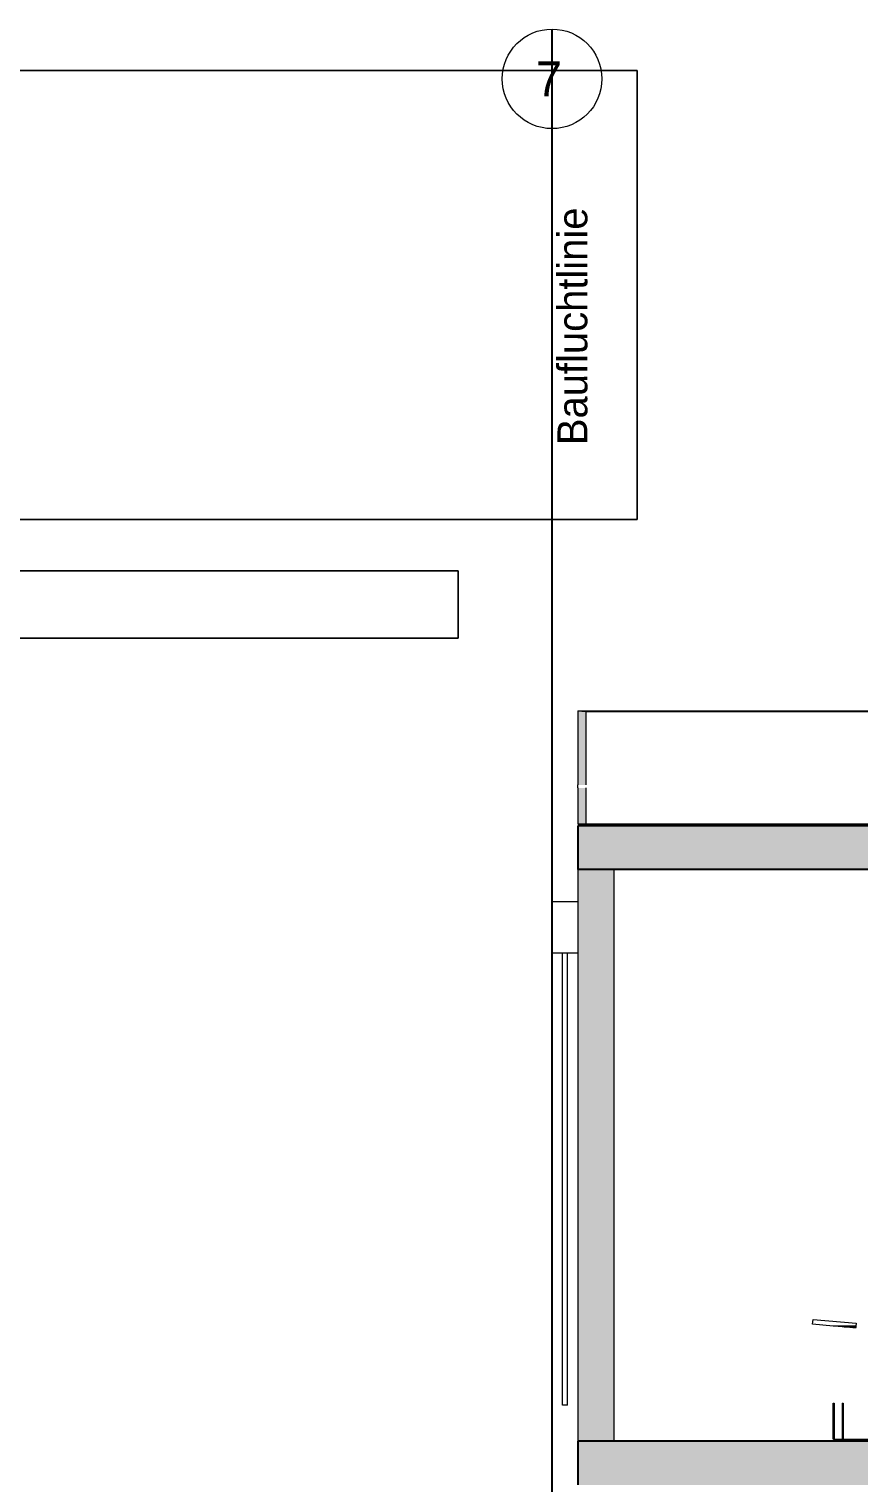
# Model space of a CAD drawing. Header units: metres. Extents: x -35.8 to 4.8, y -7.2 to 21.5.
# Drawn here: x -17.62 to -13.46, y 14.2 to 21.5 of the extents above; entities that cross this region are included whole.
import ezdxf

# ---------------------------------------------------------------- set-up
doc = ezdxf.new("R2010")
doc.units = ezdxf.units.M
doc.header["$MEASUREMENT"] = 0
doc.header["$XCLIPFRAME"] = 0
doc.set_wipeout_variables(frame=1)
for name, pattern in [('Baufluchtlinie', [0.013, 0.008, -0.005]), ('Raster', [0.004, 0.002, -0.001, 0, -0.001]), ('Wipeout_Contour', [1, 0, -1])]:
    doc.linetypes.add(name, pattern=pattern)
for name, color, linetype in [('A_Schnitt A Lift RB_1_0', 7, 'Continuous'), ('A_Schnitt A Lift RB_1_000 Achsraster', 7, 'Continuous'), ('A_Schnitt A Lift RB_1_110 Wand Aussen', 7, 'Continuous'), ('A_Schnitt A Lift RB_1_140 Brüstung', 7, 'Continuous'), ('A_Schnitt A Lift RB_1_210 Decke', 7, 'Continuous'), ('A_Schnitt A Lift RB_1_310 Dachkonstruktion massiv', 7, 'Continuous'), ('A_Schnitt A Lift RB_1_415_Aufbauten Pdf', 7, 'Continuous'), ('A_Schnitt A Lift RB_1_840 Baulinien', 7, 'Continuous'), ('A_Schnitt A Lift RB_1_Neubau_840 Baulinien', 7, 'Continuous')]:
    doc.layers.add(name, color=color, linetype=linetype)
doc.styles.add('ERSTELLTER_STIL_1', font='')
doc.styles.get('ERSTELLTER_STIL_1').set_extended_font_data('Eurostile')
picture_1 = doc.add_image_def('image9.tif', size_in_pixel=(1040, 80))
picture_2 = doc.add_image_def('image10.tif', size_in_pixel=(2165, 533))

msp = doc.modelspace()

# ---------------------------------------------------------------- hatches: boundary and pattern name
at = {"layer": 'A_Schnitt A Lift RB_1_110 Wand Aussen', "linetype": 'Continuous', "lineweight": 0, "true_color": 0x000000}
msp.add_hatch(color=18, dxfattribs=at).paths.add_polyline_path([(-14.69, 14.41), (-14.69, 17.28), (-14.87, 17.28), (-14.87, 14.41)])
at = {"layer": 'A_Schnitt A Lift RB_1_140 Brüstung', "linetype": 'Continuous', "lineweight": 0, "true_color": 0x000000}
for points in [[(-14.87, 17.705), (-14.83, 17.705), (-14.83, 18.0727), (-14.83, 18.0736), (-14.87, 18.0771)], [(-14.83, 17.51), (-14.83, 17.69), (-14.87, 17.69), (-14.87, 17.51)]]:
    msp.add_hatch(color=18, dxfattribs=at).paths.add_polyline_path(points)
at = {"layer": 'A_Schnitt A Lift RB_1_210 Decke', "linetype": 'Continuous', "lineweight": 0, "true_color": 0x000000}
for points in [[(-14.87, 17.28), (-11.7, 17.28), (-11.7, 17.5), (-14.87, 17.5)], [(-14.87, 14.41), (-14.87, 14.19), (-11.7, 14.19), (-11.7, 14.41)]]:
    msp.add_hatch(color=18, dxfattribs=at).paths.add_polyline_path(points)

# ---------------------------------------------------------------- linework, layer by layer
at = {"layer": 'A_Schnitt A Lift RB_1_110 Wand Aussen', "color": 7, "linetype": 'Continuous', "lineweight": 18, "ltscale": 1000}
for p, q in [((-14.87, 17.28), (-14.87, 14.41)), ((-14.69, 17.28), (-14.69, 14.41)), ((-13.6925, 14.9965), (-13.6904, 15.0204)), ((-13.59, 14.9875), (-13.6925, 14.9965)), ((-13.6904, 15.0204), (-13.4744, 15.0015)), ((-13.585, 14.9871), (-13.59, 14.9875)), ((-13.545, 14.9836), (-13.585, 14.9871)), ((-13.535, 14.9827), (-13.545, 14.9836)), ((-13.505, 14.9801), (-13.535, 14.9827)), ((-13.4765, 14.9776), (-13.505, 14.9801)), ((-13.4763, 14.9801), (-13.4765, 14.9776)), ((-13.476, 14.9827), (-13.4763, 14.9801)), ((-13.4757, 14.9871), (-13.476, 14.9836)), ((-13.476, 14.9836), (-13.476, 14.9827)), ((-13.4756, 14.9875), (-13.4757, 14.9871)), ((-13.4744, 15.0015), (-13.4756, 14.9875)), ((-13.59, 14.42), (-13.59, 14.6)), ((-13.59, 14.6), (-13.585, 14.6)), ((-13.5449, 14.6), (-13.5399, 14.6)), ((-13.5399, 14.6), (-13.5399, 14.42)), ((-13.585, 14.42), (-13.59, 14.42)), ((-13.585, 14.41), (-13.585, 14.42)), ((-13.585, 14.42), (-13.545, 14.42)), ((-13.545, 14.42), (-13.185, 14.42)), ((-13.5399, 14.42), (-13.5449, 14.42))]:
    msp.add_line(p, q, dxfattribs=at)
at = {"layer": 'A_Schnitt A Lift RB_1_110 Wand Aussen', "color": 7, "linetype": 'Continuous', "lineweight": 13, "ltscale": 1000}
for p, q in [((-15, 16.86), (-15, 17.12)), ((-15, 17.12), (-14.87, 17.12)), ((-14.995, 16.86), (-15, 16.86)), ((-14.9475, 16.86), (-14.995, 16.86)), ((-14.9225, 16.86), (-14.9475, 16.86)), ((-14.9475, 14.59), (-14.9475, 16.86)), ((-14.875, 16.86), (-14.9225, 16.86)), ((-14.9225, 14.59), (-14.9225, 16.86)), ((-14.87, 16.86), (-14.875, 16.86)), ((-14.9225, 14.59), (-14.9475, 14.59))]:
    msp.add_line(p, q, dxfattribs=at)
at = {"layer": 'A_Schnitt A Lift RB_1_140 Brüstung', "color": 7, "linetype": 'Continuous', "lineweight": 18, "ltscale": 1000}
for p, q in [((-14.87, 18.0771), (-10.4946, 18.0771)), ((-14.83, 18.0736), (-10.4546, 18.0736)), ((-14.87, 17.69), (-14.87, 17.705)), ((-14.87, 17.51), (-11.155, 17.51)), ((-13.4757, 14.9871), (-13.585, 14.9871)), ((-13.476, 14.9836), (-13.545, 14.9836)), ((-13.585, 14.6), (-13.585, 14.42)), ((-13.545, 14.6), (-13.545, 14.42))]:
    msp.add_line(p, q, dxfattribs=at)
at = {"layer": 'A_Schnitt A Lift RB_1_140 Brüstung', "color": 7, "linetype": 'Continuous', "lineweight": 13, "ltscale": 1000}
for p, q in [((-14.87, 18.0771), (-14.87, 17.705)), ((-14.87, 18.0771), (-14.83, 18.0736)), ((-14.83, 18.0736), (-14.83, 18.0727)), ((-14.83, 18.0727), (-14.83, 17.705)), ((-14.87, 17.69), (-14.87, 17.51)), ((-14.83, 17.69), (-14.83, 17.51))]:
    msp.add_line(p, q, dxfattribs=at)
at = {"layer": 'A_Schnitt A Lift RB_1_210 Decke', "color": 7, "linetype": 'Continuous', "lineweight": 25, "ltscale": 1000}
for p, q in [((-14.87, 17.5), (-14.87, 17.28)), ((-14.69, 17.28), (-14.87, 17.28)), ((-14.87, 14.41), (-14.87, 14.19)), ((-14.69, 14.41), (-14.87, 14.41))]:
    msp.add_line(p, q, dxfattribs=at)
at = {"layer": 'A_Schnitt A Lift RB_1_210 Decke', "color": 7, "linetype": 'Continuous', "lineweight": 25, "ltscale": 1000, "flags": 128}
for points in [[(-8.775, 17.5), (-11.7, 17.5), (-14.87, 17.5)], [(-8.955, 17.28), (-11.7, 17.28), (-14.69, 17.28)], [(-8.955, 14.41), (-11.7, 14.41), (-14.69, 14.41)]]:
    msp.add_lwpolyline(points, dxfattribs=at)
at = {"layer": 'A_Schnitt A Lift RB_1_310 Dachkonstruktion massiv', "color": 7, "linetype": 'Continuous', "lineweight": 18, "ltscale": 1000}
msp.add_line((-13.5399, 14.4651), (-13.545, 14.46), dxfattribs=at)

# ---------------------------------------------------------------- wipeouts: each hides what was drawn before it
at = {"color": 254, "linetype": 'Wipeout_Contour', "lineweight": 0, "ltscale": 112.310133}
msp.add_wipeout([(-23.735, 19.0375), (-14.5736, 19.0375), (-14.5736, 21.2925), (-23.735, 21.2925)], dxfattribs=at).dxf.layer = 'A_Schnitt A Lift RB_1_415_Aufbauten Pdf'
at = {"color": 254, "linetype": 'Wipeout_Contour', "lineweight": 0, "ltscale": 102.966774}
msp.add_wipeout([(-19.8712, 18.4413), (-15.4718, 18.4413), (-15.4718, 18.7798), (-19.8712, 18.7798)], dxfattribs=at).dxf.layer = 'A_Schnitt A Lift RB_1_415_Aufbauten Pdf'

# ---------------------------------------------------------------- next in the draw order: linework, layer by layer
at = {"layer": 'A_Schnitt A Lift RB_1_0', "color": 7, "linetype": 'Continuous', "lineweight": 13, "ltscale": 1000, "flags": 128}
for points in [[(-23.735, 19.0375), (-14.5736, 19.0375), (-14.5736, 21.2925), (-23.735, 21.2925)], [(-19.8712, 18.4413), (-15.4718, 18.4413), (-15.4718, 18.7798), (-19.8712, 18.7798)]]:
    msp.add_lwpolyline(points, close=True, dxfattribs=at)
at = {"layer": 'A_Schnitt A Lift RB_1_000 Achsraster', "color": 5, "linetype": 'Raster', "lineweight": 0, "ltscale": 1000}
msp.add_line((-15, 20.5), (-15, 21), dxfattribs=at)
at = {"layer": 'A_Schnitt A Lift RB_1_000 Achsraster', "color": 5, "linetype": 'Continuous', "lineweight": 0, "ltscale": 1000}
msp.add_circle((-15, 21.25), 0.25, dxfattribs=at)
at = {"layer": 'A_Schnitt A Lift RB_1_000 Achsraster', "color": 5, "linetype": 'Raster', "lineweight": 0, "ltscale": 1000}
msp.add_point((-15, 20.5), dxfattribs=at)
msp.add_point((-15, 20.5), dxfattribs=at)
at = {"layer": 'A_Schnitt A Lift RB_1_Neubau_840 Baulinien', "color": 1, "linetype": 'Baufluchtlinie', "lineweight": 25, "ltscale": 1000, "true_color": 0xfb0106}
msp.add_line((-15, 13.5), (-15, 21.5), dxfattribs=at)

# ---------------------------------------------------------------- next in the draw order: texts
at = {"layer": 'A_Schnitt A Lift RB_1_000 Achsraster', "color": 5, "linetype": 'Continuous', "lineweight": 0, "insert": (-15.0805, 21.3375), "char_height": 0.175, "attachment_point": 1, "style": 'ERSTELLTER_STIL_1'}
msp.add_mtext('\\A1;{\\pql;\\pt0;\\fEurostile|b0|i0|c0|p0;\\W1.000000;7}', dxfattribs=at)
at = {"layer": 'A_Schnitt A Lift RB_1_840 Baulinien', "color": 1, "linetype": 'Continuous', "lineweight": 13, "true_color": 0xfb0106, "insert": (-14.8969, 20.0074), "char_height": 0.15, "attachment_point": 5, "rotation": 90, "style": 'ERSTELLTER_STIL_1'}
msp.add_mtext('\\A1;{\\pqc;\\fEurostile|b0|i0|c0|p0;\\W1.000000;Baufluchtlinie}', dxfattribs=at)

# ---------------------------------------------------------------- next in the draw order: pictures from other files: only their frames are drawn
at = {"layer": 'A_Schnitt A Lift RB_1_0', "color": 7, "lineweight": 13}
image = msp.add_image(picture_2, insert=(-23.735, 19.0375), size_in_units=(9.1614, 2.2551), dxfattribs=at)
image.set_boundary_path([(-0.5, -0.5), (2164.5, 532.5)])
image = msp.add_image(picture_1, insert=(-19.8712, 18.4413), size_in_units=(4.3994, 0.3385), dxfattribs=at)
image.set_boundary_path([(-0.5, -0.5), (1039.5, 79.5)])

doc.saveas('drawing.dxf')
